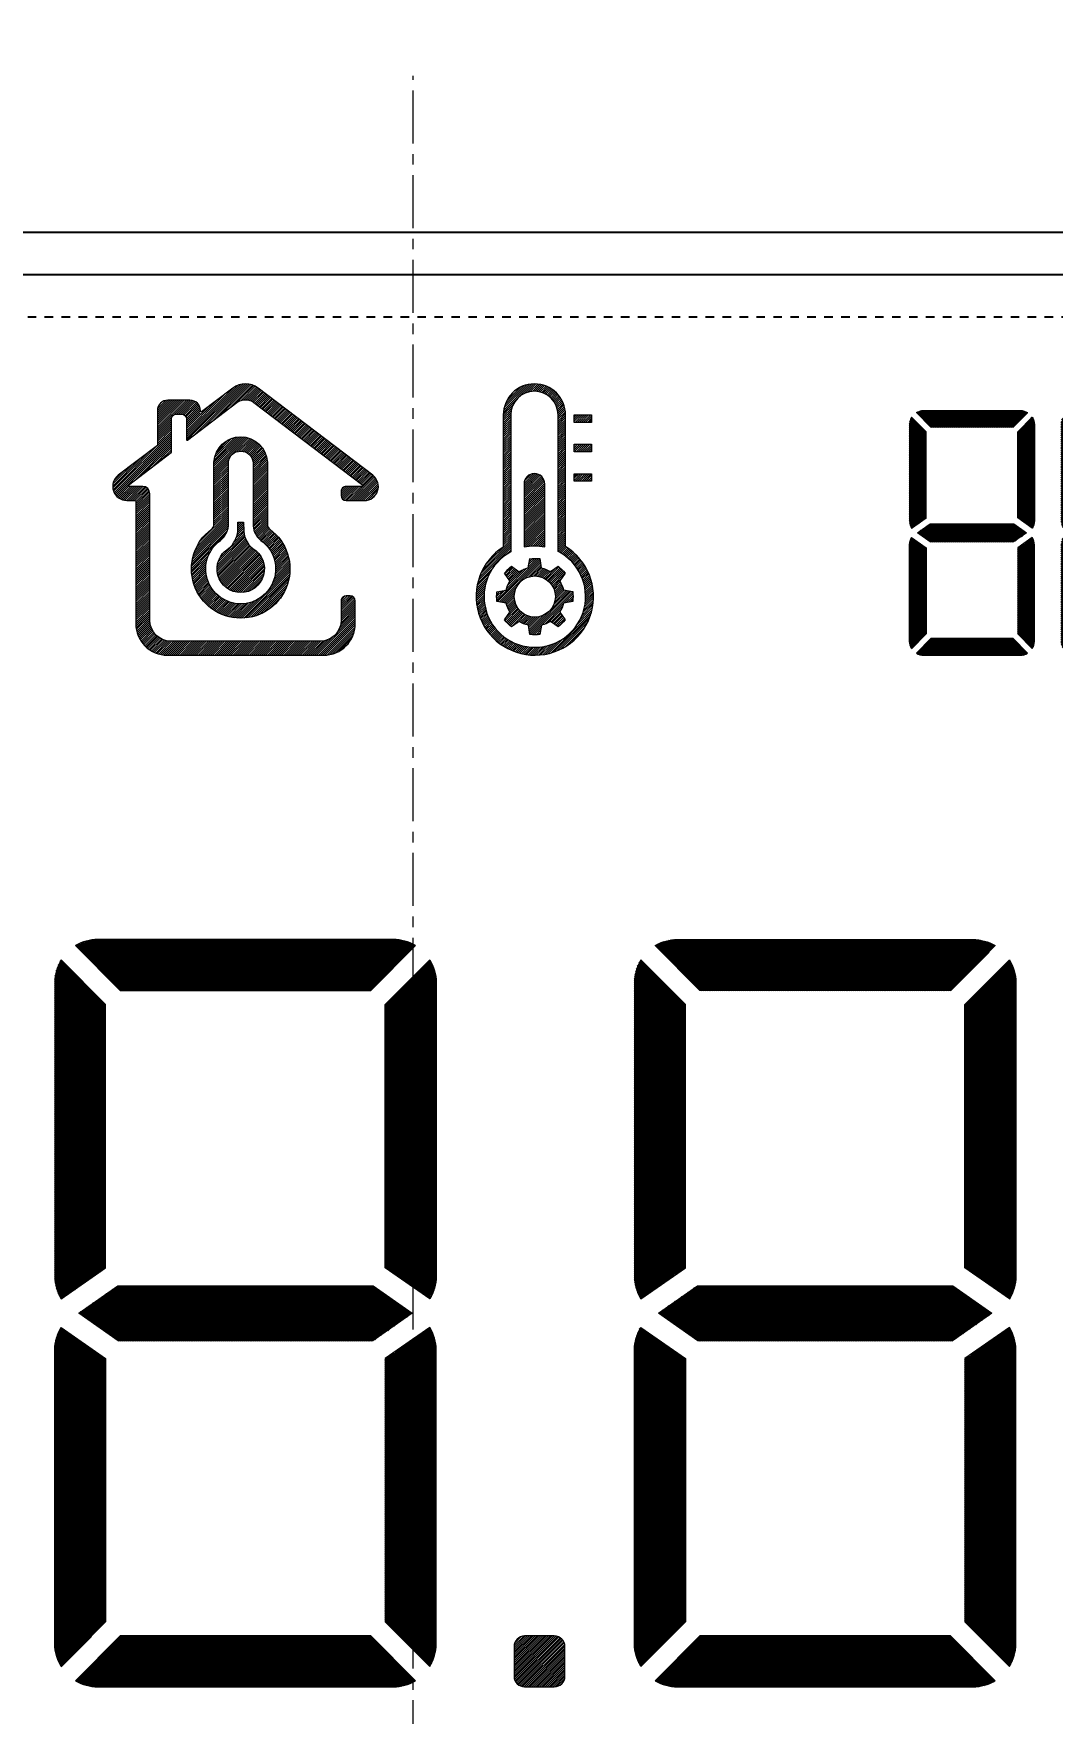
# Model space of a CAD drawing. Header units: inches. Extents: x 780 to 990, y -100 to 199.
# Drawn here: x 854.31 to 878.35, y 122.92 to 162.57 of the extents above; entities that cross this region are included whole.
import ezdxf

# ---------------------------------------------------------------- set-up
doc = ezdxf.new("R2010")
doc.units = ezdxf.units.IN
doc.header["$MEASUREMENT"] = 0
doc.linetypes.add('CENTER', pattern=[2, 1.25, -0.25, 0.25, -0.25])
doc.linetypes.add('DOT', pattern=[0.2, 0.1, -0.1])
doc.layers.add('05___PRT_ALL_DTM_CSYS', color=7, linetype='Continuous')
doc.layers.add('DWG', color=7, linetype='Continuous')
doc.layers.add('center', color=1, linetype='CENTER', lineweight=9)
doc.styles.get("Standard").update_dxf_attribs({"font": 'arial.ttf'})
doc.dimstyles.get("Standard").update_dxf_attribs({"dimtxt": 3, "dimasz": 3, "dimexe": 0.18, "dimexo": 0.0625, "dimgap": 0.09, "dimtad": 1, "dimzin": 0, "dimdsep": 46, "dimtxsty": 'Standard', "dimcen": 0.09, "dimadec": 0, "dimazin": 0, "dimtfac": 1, "dimtofl": 0, "dimtmove": 0, "dimatfit": 3, "dimfxl": 1, "dimtolj": 1, "dimtzin": 0, "dimarcsym": 0})
pattern_1 = [(45, (-1187.182540078816, 468.4014870444492), (-0.02406263279241031, 0.02406263279241031), [])]

# ---------------------------------------------------------------- blocks, each defined once
blk = doc.blocks.new('*D11')
at = {"color": 0, "lineweight": -2, "transparency": 16777216}
for p, q in [((825.7697345442871, 157.9433970985929), (825.7697345442871, 180.5625500925671)), ((900.7697345442871, 157.9433970985929), (900.7697345442871, 180.5625500925671)), ((828.7697345442871, 180.382550092567), (897.7697345442871, 180.382550092567))]:
    blk.add_line(p, q, dxfattribs=at)
at = {"color": 0, "transparency": 16777216}
for points in [[(828.7697345442871, 180.882550092567), (828.7697345442871, 179.882550092567), (825.7697345442871, 180.382550092567)], [(897.7697345442871, 180.882550092567), (897.7697345442871, 179.882550092567), (900.7697345442871, 180.382550092567)]]:
    blk.add_solid(points, dxfattribs=at)
at = {"layer": 'Defpoints', "color": 0, "transparency": 16777216}
for p in [(900.7697345442871, 180.382550092567), (825.7697345442871, 157.8808970985929), (900.7697345442871, 157.8808970985929)]:
    blk.add_point(p, dxfattribs=at)
at = {"color": 0, "transparency": 16777216, "insert": (863.4815605234915, 182.0042690557321), "char_height": 3, "attachment_point": 5}
blk.add_mtext('\\A1;75.00', dxfattribs=at)
blk = doc.blocks.new('*D12')
at = {"color": 0, "lineweight": -2, "transparency": 16777216}
for p, q in [((828.7697345442871, 156.9433970985929), (828.7697345442871, 173.495294404007)), ((831.7697345442871, 173.3152944040069), (894.7697345442871, 173.3152944040069)), ((897.7697345442871, 156.9433970985929), (897.7697345442871, 173.495294404007))]:
    blk.add_line(p, q, dxfattribs=at)
at = {"color": 0, "transparency": 16777216}
for points in [[(831.7697345442871, 173.8152944040069), (831.7697345442871, 172.8152944040069), (828.7697345442871, 173.3152944040069)], [(894.7697345442871, 173.8152944040069), (894.7697345442871, 172.8152944040069), (897.7697345442871, 173.3152944040069)]]:
    blk.add_solid(points, dxfattribs=at)
at = {"layer": 'Defpoints', "color": 0, "transparency": 16777216}
for p in [(897.7697345442871, 173.3152944040069), (828.7697345442871, 156.8808970985929), (897.7697345442871, 156.8808970985929)]:
    blk.add_point(p, dxfattribs=at)
at = {"color": 0, "transparency": 16777216, "insert": (863.2936447560053, 174.937013367172), "char_height": 3, "attachment_point": 5}
blk.add_mtext('\\A1;69.00', dxfattribs=at)
blk = doc.blocks.new('*D13')
at = {"color": 0, "lineweight": -2, "transparency": 16777216}
for p, q in [((829.7697345442871, 155.9433970985929), (829.7697345442871, 164.1279406220248)), ((832.7697345442871, 163.9479406220248), (893.7697345442871, 163.9479406220248)), ((896.7697345442871, 155.9433970985929), (896.7697345442871, 164.1279406220248))]:
    blk.add_line(p, q, dxfattribs=at)
at = {"color": 0, "transparency": 16777216}
for points in [[(832.7697345442871, 164.4479406220248), (832.7697345442871, 163.4479406220248), (829.7697345442871, 163.9479406220248)], [(893.7697345442871, 164.4479406220248), (893.7697345442871, 163.4479406220248), (896.7697345442871, 163.9479406220248)]]:
    blk.add_solid(points, dxfattribs=at)
at = {"layer": 'Defpoints', "color": 0, "transparency": 16777216}
for p in [(896.7697345442871, 163.9479406220248), (829.7697345442871, 155.8808970985929), (896.7697345442871, 155.8808970985929)]:
    blk.add_point(p, dxfattribs=at)
at = {"color": 0, "transparency": 16777216, "insert": (863.2697345442871, 165.5696595851899), "char_height": 3, "attachment_point": 5}
blk.add_mtext('\\A1;67.00', dxfattribs=at)

msp = doc.modelspace()

# ---------------------------------------------------------------- hatches: boundary and pattern name
at = {"layer": '05___PRT_ALL_DTM_CSYS', "lineweight": 0}
h = msp.add_hatch(dxfattribs=at)
h.set_pattern_fill('ANSI31', color=256, scale=0.0107180162650174)
h.set_pattern_definition(pattern_1)
h.paths.add_polyline_path([(859.1091092195807, 153.8599717524988, -0.3371315774570146), (859.510508979653, 153.8599717524988), (862.0755170406724, 151.9087048112559, -0.7183028061182846), (862.0654761611918, 151.8789390037182), (861.6842697236193, 151.8790743675534, 0.5508761415331345), (861.5794024314441, 151.7133297620315, 0.5506447384417883), (861.6841873269154, 151.5475851565096), (862.1145504793044, 151.5474323374561, 0.7183028061186767), (862.3153680689197, 152.1427484882129), (859.6108589196706, 154.2001374591931, 0.3371315774565802), (859.008759279563, 154.2001374591935), (858.2421783860013, 153.6169798550821, 0.4750268927866603), (857.9993105096478, 153.9162610096076), (857.4810719104412, 153.9173697342715, 0.414840318911067), (857.2319231036768, 153.668753388686), (857.2319231036768, 152.8484529390956), (856.3068674263236, 152.1447395319277, 0.7180336870525494), (856.5074495967788, 151.5494233811713), (856.7199216813538, 151.5493479337666), (856.7199216813538, 150.5640588470661), (856.7199216813538, 148.641640846611, 0.4142135623731532), (857.4657724250123, 147.8957901029519), (861.1538457742213, 147.8957901029526, 0.4142135623730371), (861.8996965178817, 148.6416408466119), (861.8996965178817, 149.1799645736147, 0.5507604245852479), (861.7339519081784, 149.2847906689256, 0.5507604245847509), (861.5682072984769, 149.179964573614), (861.5682072984769, 148.7245131514626, -0.4142135623730949), (861.0709734693705, 148.2272793223561), (857.5486447298631, 148.2272793223561, -0.4142135623730951), (857.0514109007568, 148.7245131514626), (857.0514109007568, 150.5640588470661), (857.0514109007568, 151.5492302241794), (857.0514109007568, 151.7150336991252, 0.4141095617946233), (856.8857251458435, 151.8807782983777), (856.5567016660648, 151.8808951323966, -0.7180336870534401), (856.5466725575429, 151.9106609399349), (857.5568728561125, 152.679146028379, 0.234266301819745), (857.5634123230816, 152.6923373759917), (857.5634123230816, 153.4694338871257, -0.4148403189119261), (857.6796817662366, 153.585454848399), (857.8001333021607, 153.5851971532198, -0.41358708347956), (857.9159063125867, 153.4691761919458), (857.9159063125867, 152.9857057578159, 0.6203958554578783), (857.94251576756, 152.9725144102034)])
h.paths.add_polyline_path([(858.5667645799354, 152.3874803484785), (858.5667645799354, 150.9988562308777, -0.2613282623381706), (858.5017099114361, 150.8643345727308, 3.009111369197572), (859.8928805043711, 150.8643345727299, -0.229107805575673), (859.8278258358719, 150.9803035164742), (859.8278258358719, 152.4540853405697, 1)], flags=17)
h.paths.add_polyline_path([(859.4894305910625, 152.4540853405702), (859.4894305910625, 150.9488077096185, 0.2024992560190615), (859.6734633078581, 150.6060994569253, -3.143835447009505), (858.7211271079491, 150.6060994569262, 0.2515128309025654), (858.9051598247429, 151.041869652142), (858.9051598247447, 152.3847535904895, -1)], flags=16)
h.paths.add_polyline_path([(859.127697201237, 151.0406304198319), (859.1972952079036, 151.0406304198316), (859.2668932145721, 151.0406304198319), (859.2683963579898, 150.82182704948, 0.2044718623806624), (859.4841118573136, 150.413594490183, -3.624788795374759), (858.9104785584937, 150.4135944901832, 0.2443188958574423), (859.1268065078498, 150.9109776453527)], flags=0)
h.paths.add_polyline_path([(858.8434373451787, 150.3665760251968, 2.805169579902116), (859.5511530706267, 150.366576025198, -0.2410392491607272), (859.2683963579898, 150.82182704948), (859.2668932145721, 151.0406304198319), (859.127697201237, 151.0406304198314), (859.1268065078498, 150.9109776453527, -0.2815660684343358)], flags=0)
h = msp.add_hatch(dxfattribs=at)
h.set_pattern_fill('ANSI31', color=256, scale=0.01073627818515558)
h.set_pattern_definition([(45, (-1172.628613672177, 468.9369886245527), (-0.02410363197243616, 0.02410363197243616), [])])
h.paths.add_polyline_path([(866.8629307895749, 153.5677828407718, 1), (865.3945913194434, 153.5677828493054), (865.3945912831946, 150.4492456854944, 3.486321556819813), (866.8629307895749, 150.4615352187635)])
h.paths.add_polyline_path([(866.6875697055634, 150.345610621602, -4.039611089484796), (865.5699524034476, 150.3352415624), (865.569952403453, 153.5677828407727, -1), (866.6875697055634, 153.5677828407725)], flags=16)
h.paths.add_polyline_path([(866.3729461527705, 151.940049347928), (866.3729461527705, 150.4556619206715, 0.1032393114943396), (865.8834996627297, 150.4513341802918), (865.8834996627261, 151.9400493479278, -1)], flags=0)
h.paths.add_polyline_path([(866.2533327103042, 150.1752853342621), (866.2909580096798, 149.9575870080742, -0.0849711235483219), (866.5073534417293, 149.8683810516519), (866.6874632902359, 149.9963211425123, -0.06473238158825657), (866.8521463508655, 149.8321935279903), (866.724815492496, 149.651652460957, -0.08497112354839309), (866.8147520332072, 149.4355596468291), (867.0325762342795, 149.3986700574247, -0.06473238158830326), (867.0329689939877, 149.1661657992982), (866.8152706677988, 149.1285404999226, -0.08497112354800178), (866.7260647113776, 148.9121450678747), (866.8540048022364, 148.7320352193684, -0.06473238158805197), (866.6898771877163, 148.5673521587381), (866.5093361206814, 148.6946830171055, -0.08497112354813129), (866.2932433065539, 148.6047464763954), (866.2563537171513, 148.3869222753252, -0.06473238158829542), (866.0238494590244, 148.3865295156155), (865.9862241596488, 148.6042278418034, -0.08497112354813309), (865.7698287275994, 148.6934337982248), (865.5897188790927, 148.5654937073658, -0.06473238158826827), (865.4250358184613, 148.7296213218879), (865.5523666768308, 148.9101623889204, -0.0849711235484085), (865.4624301361196, 149.1262552030485), (865.2446059350491, 149.1631447924531, -0.06473238158834363), (865.244213175341, 149.3956490505805), (865.461911501528, 149.4332743499556, -0.08497112354843284), (865.551117457951, 149.6496697820044), (865.4231773670904, 149.8297796305104, -0.06473238158830405), (865.5873049816123, 149.9944626911402), (865.7678460486454, 149.8671318327723, -0.08497112354834821), (865.9839388627729, 149.9570683734833), (866.0208284521773, 150.1748925745529, -0.06473238158841034)], flags=0)
h.paths.add_polyline_path([(866.6241262117705, 149.280907424939, -1), (865.6530559575563, 149.280907424939, -1)], flags=0)
h.paths.add_polyline_path([(867.0701196453278, 153.5677828407718), (867.0701196453278, 153.3924011187269), (867.4783202266221, 153.3924011187269), (867.4783202266221, 153.5677828407718)], flags=17)
h.paths.add_polyline_path([(867.0701196453278, 152.6987795085736), (867.4783202266221, 152.6987795085736), (867.4783202266221, 152.8741612306188), (867.0701196453278, 152.8741612306188)], flags=17)
h.paths.add_polyline_path([(867.4783202266221, 152.0051578984206), (867.4783202266221, 152.1805396204664), (867.0701196453278, 152.1805396204664), (867.0701196453278, 152.0051578984206)], flags=17)
h.paths.add_polyline_path([(866.3729461527705, 151.940049347928, 1), (865.8834996627261, 151.9400493479278), (865.8834996627297, 150.4513341802918, -0.1032393114943396), (866.3729461527705, 150.4556619206715)], flags=0)
at = {"layer": '05___PRT_ALL_DTM_CSYS'}
h = msp.add_hatch(dxfattribs=at)
h.set_pattern_fill('ANSI31', color=256, scale=0.01)
h.set_pattern_definition([(45, (-3145.481038566015, 1451.04514330539), (-0.02245064030267288, 0.02245064030267288), [])])
edge = h.paths.add_edge_path()
edge.add_arc((878.8916428087773, 150.499837703265), 0.3314778627163832, 148.325322075333, 180.0000000001474, ccw=False)
edge.add_line((878.6095408077385, 150.6738952640918), (878.9531196632074, 150.4322885204227))
edge.add_line((878.9531196632074, 150.4322885204227), (878.9531116924622, 148.3988889771102))
edge.add_line((878.9531116924622, 148.3988889771102), (878.6095408077385, 148.053210404841))
edge.add_arc((878.891642808778, 148.2272679656679), 0.3314778627170584, 179.9999999998428, 211.6746779246302, ccw=False)
edge.add_line((878.5601649460609, 148.2272679656688), (878.5601649460609, 150.4998377032642))
edge = h.paths.add_edge_path()
edge.add_line((879.9643992027254, 147.8957901029519), (881.1756499683074, 147.8957901029519))
edge.add_arc((881.1756499683077, 148.2272679656693), 0.331477862717378, 269.9999999999607, 300.9930320974681)
edge.add_line((881.3463391332366, 147.9431152207458), (881.0028586952153, 148.2887184876136))
edge.add_line((881.0028586952153, 148.2887184876136), (879.9643992027254, 148.2887184876136))
edge.add_line((879.9643992027254, 148.2887184876136), (879.0644340818694, 148.2887184876136))
edge.add_line((879.0644340818694, 148.2887184876136), (878.7209536438481, 147.9431152207458))
edge.add_arc((878.8916428087775, 148.227267965671), 0.3314778627190447, 239.0069679026112, 270.000000000118)
edge.add_line((878.8916428087782, 147.8957901029519), (879.9643992027254, 147.8957901029519))
edge = h.paths.add_edge_path()
edge.add_arc((878.8916428087773, 151.0679584846524), 0.3314778627163832, 179.9999999998526, 211.674677924667)
edge.add_line((878.6095408077385, 150.8939009238257), (878.9531196632074, 151.1355076674948))
edge.add_line((878.9531196632074, 151.1355076674948), (878.9531116924622, 153.1689072108073))
edge.add_line((878.9531116924622, 153.1689072108073), (878.6095408077385, 153.514585783076))
edge.add_arc((878.8916428087772, 153.3405282222494), 0.3314778627162617, 148.325322075331, 180.0000000001179)
edge.add_line((878.5601649460609, 153.3405282222487), (878.5601649460609, 151.0679584846533))
edge = h.paths.add_edge_path()
edge.add_line((879.9643992027263, 153.6720060849655), (881.1756499683074, 153.6720060849655))
edge.add_arc((881.1756499683073, 153.340528222248), 0.3314778627174917, 59.00696790247122, 89.99999999998039, ccw=False)
edge.add_line((881.3463391332366, 153.6246809671714), (881.0028586952153, 153.2790777003036))
edge.add_line((881.0028586952153, 153.2790777003036), (879.9643992027263, 153.2790777003036))
edge.add_line((879.9643992027263, 153.2790777003036), (879.0644340818694, 153.2790777003036))
edge.add_line((879.0644340818694, 153.2790777003036), (878.7209536438481, 153.6246809671714))
edge.add_arc((878.8916428087779, 153.3405282222464), 0.3314778627191229, 89.99999999994111, 120.99303209744949, ccw=False)
edge.add_line((878.8916428087782, 153.6720060849655), (879.9643992027263, 153.6720060849655))
h.paths.add_polyline_path([(879.9643992027263, 150.9957275325642), (881.020097355397, 150.9957275325642), (881.3213311494769, 150.7838980939587), (881.0172265673614, 150.5700498997228), (879.9643992027254, 150.5700498997228), (879.0500662097234, 150.5700498997228), (878.7459616276087, 150.7838980939587), (879.0471954216878, 150.9957275325642)])
edge = h.paths.add_edge_path()
edge.add_arc((881.1756499683079, 150.4998377032634), 0.331477862716838, 1.326423054504575e-10, 31.67467792494659)
edge.add_line((881.4577519693462, 150.6738952640918), (881.1141731138782, 150.4322885204227))
edge.add_line((881.1141731138782, 150.4322885204227), (881.1141810846225, 148.3988889771102))
edge.add_line((881.1141810846225, 148.3988889771102), (881.4577519693462, 148.053210404841))
edge.add_arc((881.1756499683072, 148.2272679656695), 0.3314778627175071, 328.3253220750944, 359.9999999998821)
edge.add_line((881.5071278310247, 148.2272679656688), (881.5071278310247, 150.4998377032642))
edge = h.paths.add_edge_path()
edge.add_arc((881.1756499683079, 151.067958484654), 0.331477862716838, 328.3253220750534, 359.9999999998673, ccw=False)
edge.add_line((881.4577519693462, 150.8939009238257), (881.1141731138782, 151.1355076674948))
edge.add_line((881.1141731138782, 151.1355076674948), (881.1141810846225, 153.1689072108073))
edge.add_line((881.1141810846225, 153.1689072108073), (881.4577519693462, 153.514585783076))
edge.add_arc((881.175649968308, 153.3405282222478), 0.3314778627167104, 1.5717205315013416e-10, 31.67467792494432, ccw=False)
edge.add_line((881.5071278310247, 153.3405282222487), (881.5071278310247, 151.0679584846533))
edge = h.paths.add_edge_path()
edge.add_arc((875.3134823432292, 150.4998377032636), 0.331477862716838, 148.3253220750534, 179.9999999998674, ccw=False)
edge.add_line((875.0313803421909, 150.673895264092), (875.3749591976598, 150.4322885204229))
edge.add_line((875.3749591976598, 150.4322885204229), (875.3749512269146, 148.3988889771104))
edge.add_line((875.3749512269146, 148.3988889771104), (875.0313803421909, 148.0532104048412))
edge.add_arc((875.3134823432299, 148.2272679656697), 0.3314778627175071, 180.0000000001179, 211.6746779249056, ccw=False)
edge.add_line((874.9820044805124, 148.227267965669), (874.9820044805124, 150.4998377032644))
edge = h.paths.add_edge_path()
edge.add_line((876.3862387371778, 147.8957901029522), (877.5974895027598, 147.8957901029522))
edge.add_arc((877.5974895027596, 148.2272679656679), 0.3314778627157295, 270.0000000000393, 300.9930320975475)
edge.add_line((877.7681786676881, 147.9431152207461), (877.4246982296677, 148.2887184876138))
edge.add_line((877.4246982296677, 148.2887184876138), (876.3862387371778, 148.2887184876138))
edge.add_line((876.3862387371778, 148.2887184876138), (875.4862736163218, 148.2887184876138))
edge.add_line((875.4862736163218, 148.2887184876138), (875.1427931783005, 147.9431152207461))
edge.add_arc((875.3134823432295, 148.2272679656695), 0.3314778627173974, 239.0069679025319, 270.0000000000393)
edge.add_line((875.3134823432297, 147.8957901029522), (876.3862387371778, 147.8957901029522))
edge = h.paths.add_edge_path()
edge.add_arc((875.3134823432292, 151.0679584846543), 0.331477862716838, 180.0000000001326, 211.6746779249466)
edge.add_line((875.0313803421909, 150.8939009238259), (875.3749591976598, 151.135507667495))
edge.add_line((875.3749591976598, 151.135507667495), (875.3749512269146, 153.1689072108075))
edge.add_line((875.3749512269146, 153.1689072108075), (875.0313803421909, 153.5145857830763))
edge.add_arc((875.3134823432291, 153.340528222248), 0.3314778627167104, 148.3253220750556, 179.9999999998428)
edge.add_line((874.9820044805124, 153.3405282222489), (874.9820044805124, 151.0679584846535))
edge = h.paths.add_edge_path()
edge.add_line((876.3862387371778, 153.6720060849657), (877.5974895027598, 153.6720060849657))
edge.add_arc((877.5974895027592, 153.3405282222499), 0.3314778627158432, 59.00696790239181, 89.99999999990172, ccw=False)
edge.add_line((877.7681786676881, 153.6246809671716), (877.4246982296677, 153.2790777003038))
edge.add_line((877.4246982296677, 153.2790777003038), (876.3862387371778, 153.2790777003038))
edge.add_line((876.3862387371778, 153.2790777003038), (875.4862736163218, 153.2790777003038))
edge.add_line((875.4862736163218, 153.2790777003038), (875.1427931783005, 153.6246809671716))
edge.add_arc((875.3134823432298, 153.3405282222483), 0.3314778627174756, 90.00000000001972, 120.99303209752881, ccw=False)
edge.add_line((875.3134823432297, 153.6720060849657), (876.3862387371778, 153.6720060849657))
h.paths.add_polyline_path([(876.3862387371778, 150.9957275325644), (877.4419368898493, 150.9957275325644), (877.7431706839293, 150.783898093959), (877.4390661018138, 150.5700498997231), (876.3862387371778, 150.5700498997231), (875.4719057441748, 150.5700498997231), (875.1678011620611, 150.783898093959), (875.4690349561392, 150.9957275325644)])
edge = h.paths.add_edge_path()
edge.add_arc((877.5974895027598, 150.499837703262), 0.3314778627172927, 4.077522723101064e-10, 31.674677925222)
edge.add_line((877.8795915037977, 150.673895264092), (877.5360126483297, 150.4322885204229))
edge.add_line((877.5360126483297, 150.4322885204229), (877.5360206190749, 148.3988889771104))
edge.add_line((877.5360206190749, 148.3988889771104), (877.8795915037977, 148.0532104048412))
edge.add_arc((877.5974895027587, 148.2272679656697), 0.3314778627175071, 328.3253220750944, 359.9999999998821)
edge.add_line((877.9289673654762, 148.227267965669), (877.9289673654771, 150.4998377032644))
edge = h.paths.add_edge_path()
edge.add_arc((877.5974895027598, 151.0679584846559), 0.3314778627172927, 328.325322074778, 359.9999999995922, ccw=False)
edge.add_line((877.8795915037977, 150.8939009238259), (877.5360126483297, 151.135507667495))
edge.add_line((877.5360126483297, 151.135507667495), (877.5360206190749, 153.1689072108075))
edge.add_line((877.5360206190749, 153.1689072108075), (877.8795915037977, 153.5145857830763))
edge.add_arc((877.5974895027595, 153.340528222248), 0.3314778627167104, 1.5717205315013416e-10, 31.67467792494432, ccw=False)
edge.add_line((877.9289673654762, 153.3405282222489), (877.9289673654771, 151.0679584846535))
at = {"layer": '05___PRT_ALL_DTM_CSYS', "lineweight": 0}
h = msp.add_hatch(dxfattribs=at)
h.set_pattern_fill('ANSI31', color=256, scale=0.01073627818515558)
h.set_pattern_definition([(45, (-162.0523009464555, 312.3744621592924), (-0.02410363197243616, 0.02410363197243616), [])])
h.paths.add_polyline_path([(866.3729461527705, 151.940049347928, 1), (865.8834996627261, 151.9400493479275), (865.8834996627297, 150.4513341802918, -0.1032393114943396), (866.3729461527705, 150.4556619206715)])
h.paths.add_polyline_path([(866.2909580096798, 149.9575870080742), (866.2533327103042, 150.1752853342621, 0.06473238158841037), (866.0208284521773, 150.1748925745529), (865.9839388627729, 149.9570683734833, 0.08497112354834832), (865.7678460486454, 149.8671318327723), (865.5873049816123, 149.9944626911402, 0.06473238158830402), (865.4231773670904, 149.8297796305104), (865.551117457951, 149.6496697820044, 0.0849711235484329), (865.461911501528, 149.4332743499556), (865.244213175341, 149.3956490505805, 0.06473238158834363), (865.2446059350491, 149.1631447924531), (865.4624301361196, 149.1262552030485, 0.08497112354840851), (865.5523666768308, 148.9101623889204), (865.4250358184613, 148.7296213218879, 0.06473238158826833), (865.5897188790927, 148.5654937073658), (865.7698287275994, 148.6934337982248, 0.08497112354813309), (865.9862241596488, 148.6042278418034), (866.0238494590244, 148.3865295156155, 0.06473238158829543), (866.2563537171513, 148.3869222753252), (866.2932433065539, 148.6047464763954, 0.0849711235481313), (866.5093361206814, 148.6946830171055), (866.6898771877163, 148.5673521587381, 0.06473238158805203), (866.8540048022364, 148.7320352193684), (866.7260647113776, 148.9121450678747, 0.08497112354800182), (866.8152706677988, 149.1285404999226), (867.0329689939877, 149.1661657992982, 0.06473238158830324), (867.0325762342795, 149.3986700574247), (866.8147520332072, 149.4355596468291, 0.08497112354839308), (866.724815492496, 149.651652460957), (866.8521463508655, 149.8321935279903, 0.06473238158825653), (866.6874632902359, 149.9963211425123), (866.5073534417293, 149.8683810516519, 0.08497112354832188)])
h.paths.add_polyline_path([(866.6241262117705, 149.280907424939, -1), (865.6530559575563, 149.280907424939, -1)], flags=16)
h = msp.add_hatch(dxfattribs=at)
h.set_pattern_fill('ANSI31', color=256, scale=0.0107180162650174)
h.set_pattern_definition(pattern_1)
h.paths.add_polyline_path([(859.4841118573136, 150.413594490183, -3.624788795374632), (858.9104785584937, 150.4135944901832, 0.2443188958582176), (859.1268065078498, 150.9109776453545), (859.127697201237, 151.0406304198319), (859.1972952079036, 151.0406304198316), (859.2915499589076, 151.0406304198321, 0.3047107223174814)])
at = {"layer": '05___PRT_ALL_DTM_CSYS'}
h = msp.add_hatch(dxfattribs=at)
h.set_pattern_fill('ANSI31', color=256, scale=0.01)
h.set_pattern_definition([(45, (-2882.125237205386, 1533.259618653592), (-0.02245064030267288, 0.02245064030267288), [])])
h.paths.add_polyline_path([(848.2430069211619, 139.9854560050163), (851.4144535247456, 139.9854560050163), (852.4634399093252, 141.0409254911372, 0.1360630608844713), (851.9421566274091, 141.1854560050161), (848.2430069211619, 141.1854560050161), (844.9668178674078, 141.1854560050161, 0.1360630608844713), (844.4455345854899, 141.0409254911372), (845.4945209700713, 139.9854560050163)])
h.paths.add_polyline_path([(845.1545433240067, 139.6489962516451), (844.1052807159544, 140.7046957198316, 0.1390935998262372), (843.9544872474075, 140.1731253850162), (843.9544872474075, 133.2327164159333, 0.1390935998265141), (844.1052807159544, 132.7011460811173), (845.154567666596, 133.4390110552973)])
h.paths.add_polyline_path([(852.9544872474075, 140.1731253850162, 0.1390935998262373), (852.8036937788606, 140.7046957198316), (851.7544311708084, 139.6489962516451), (851.7544068282191, 133.4390110552973), (852.8036937788606, 132.7011460811173, 0.1390935998265141), (852.9544872474085, 133.2327164159333)])
h.paths.add_polyline_path([(848.2430069211619, 133.0121236924481), (845.4418742460734, 133.0121236924481), (844.5219087587088, 132.3651983588525), (845.4506416087193, 131.7121077624484), (848.2430069211609, 131.7121077624484), (851.4583328860958, 131.7121077624484), (852.3870657361081, 132.3651983588525), (851.4671002487416, 133.0121236924481)])
h.paths.add_polyline_path([(843.9544872474075, 124.5572713326888, 0.1390935998262376), (844.1052807159544, 124.0257009978735), (845.1545433240067, 125.08140046606), (845.154567666596, 131.2913856624078), (844.1052807159544, 132.0292506365877, 0.1390935998265142), (843.9544872474075, 131.4976803017717)])
h.paths.add_polyline_path([(848.2430069211609, 124.7449407126888), (845.4945209700713, 124.7449407126888), (844.4455345854899, 123.6894712265678, 0.1360630608844713), (844.9668178674078, 123.544940712689), (848.2430069211609, 123.544940712689), (851.9421566274091, 123.544940712689, 0.1360630608844713), (852.4634399093252, 123.6894712265678), (851.4144535247456, 124.7449407126888)])
h.paths.add_polyline_path([(852.9544872474085, 131.4976803017717, 0.1390935998265142), (852.8036937788606, 132.0292506365877), (851.7544068282191, 131.2913856624078), (851.7544311708084, 125.08140046606), (852.8036937788606, 124.0257009978735, 0.1390935998262376), (852.9544872474075, 124.5572713326888)])
h.paths.add_polyline_path([(859.0983287733702, 139.9854560050154), (862.2697753769539, 139.9854560050154), (863.3187617615336, 141.0409254911363, 0.1360630608844712), (862.7974784796174, 141.1854560050152), (859.0983287733702, 141.1854560050152), (855.8221397196162, 141.1854560050152, 0.1360630608844712), (855.3008564376983, 141.0409254911363), (856.3498428222797, 139.9854560050154)])
h.paths.add_polyline_path([(856.009865176215, 139.6489962516442), (854.9606025681628, 140.7046957198307, 0.1390935998262372), (854.8098090996159, 140.1731253850153), (854.8098090996159, 133.2327164159324, 0.1390935998265141), (854.9606025681628, 132.7011460811164), (856.0098895188044, 133.4390110552964)])
h.paths.add_polyline_path([(859.0983287733702, 133.0121236924472), (856.2971960982818, 133.0121236924472), (855.3772306109172, 132.3651983588516), (856.3059634609276, 131.7121077624475), (859.0983287733693, 131.7121077624475), (862.3136547383042, 131.7121077624475), (863.2423875883164, 132.3651983588516), (862.32242210095, 133.0121236924472)])
h.paths.add_polyline_path([(862.6097286804275, 133.4390110552964), (863.659015631069, 132.7011460811164, 0.1390935998265141), (863.8098090996168, 133.2327164159324), (863.8098090996159, 140.1731253850153, 0.1390935998262372), (863.659015631069, 140.7046957198307), (862.6097530230168, 139.6489962516442)])
h.paths.add_polyline_path([(862.6097530230168, 125.0814004660591), (863.659015631069, 124.0257009978725, 0.1390935998262376), (863.8098090996159, 124.5572713326879), (863.8098090996168, 131.4976803017708, 0.1390935998265141), (863.659015631069, 132.0292506365868), (862.6097286804275, 131.2913856624069)])
h.paths.add_polyline_path([(859.0983287733693, 124.7449407126879), (856.3498428222797, 124.7449407126879), (855.3008564376983, 123.6894712265669, 0.1360630608844712), (855.8221397196162, 123.5449407126881), (859.0983287733693, 123.5449407126881), (862.7974784796174, 123.5449407126881, 0.1360630608844712), (863.3187617615336, 123.6894712265669), (862.2697753769539, 124.7449407126879)])
h.paths.add_polyline_path([(856.0098895188044, 131.2913856624069), (854.9606025681628, 132.0292506365868, 0.1390935998265141), (854.8098090996159, 131.4976803017708), (854.8098090996159, 124.5572713326879, 0.1390935998262376), (854.9606025681628, 124.0257009978725), (856.009865176215, 125.0814004660591)])
h.paths.add_polyline_path([(872.7790779116681, 139.9854560050156), (875.9505245152509, 139.9854560050156), (876.9995108998314, 141.0409254911365, 0.1360630608844717), (876.4782276179144, 141.1854560050154), (872.7790779116681, 141.1854560050154), (869.5028888579131, 141.1854560050154, 0.1360630608844717), (868.9816055759961, 141.0409254911365), (870.0305919605767, 139.9854560050156)])
h.paths.add_polyline_path([(869.6906143145129, 139.6489962516444), (868.6413517064607, 140.7046957198309, 0.1390935998262372), (868.4905582379138, 140.1731253850156), (868.4905582379129, 133.2327164159327, 0.1390935998265139), (868.6413517064607, 132.7011460811166), (869.6906386571022, 133.4390110552966)])
h.paths.add_polyline_path([(876.2904778187253, 133.4390110552966), (877.3397647693669, 132.7011460811166, 0.1390935998265141), (877.4905582379147, 133.2327164159327), (877.4905582379138, 140.1731253850156, 0.1390935998262372), (877.3397647693669, 140.7046957198309), (876.2905021613146, 139.6489962516444)])
h.paths.add_polyline_path([(875.9944038766021, 131.7121077624477), (876.9231367266134, 132.3651983588518), (876.0031712392479, 133.0121236924475), (872.7790779116681, 133.0121236924475), (869.9779452365797, 133.0121236924475), (869.0579797492142, 132.3651983588518), (869.9867125992255, 131.7121077624477), (872.7790779116672, 131.7121077624477)])
h.paths.add_polyline_path([(869.6906386571022, 131.2913856624071), (868.6413517064607, 132.0292506365871, 0.1390935998265141), (868.4905582379129, 131.497680301771), (868.4905582379138, 124.5572713326881, 0.1390935998262376), (868.6413517064607, 124.0257009978728), (869.6906143145129, 125.0814004660593)])
h.paths.add_polyline_path([(870.0305919605767, 124.7449407126881), (868.9816055759961, 123.6894712265672, 0.1360630608844716), (869.5028888579131, 123.5449407126883), (872.7790779116672, 123.5449407126883), (876.4782276179144, 123.5449407126883, 0.1360630608844717), (876.9995108998314, 123.6894712265672), (875.9505245152509, 124.7449407126881), (872.7790779116672, 124.7449407126881)])
h.paths.add_polyline_path([(876.2905021613146, 125.0814004660593), (877.3397647693669, 124.0257009978728, 0.1390935998262376), (877.4905582379138, 124.5572713326881), (877.4905582379147, 131.497680301771, 0.1390935998265137), (877.3397647693669, 132.0292506365871), (876.2904778187253, 131.2913856624071)])
at = {"layer": '05___PRT_ALL_DTM_CSYS', "lineweight": 0}
h = msp.add_hatch(dxfattribs=at)
h.set_pattern_fill('ANSI31', color=256, scale=0.01)
h.set_pattern_definition([(45, (-1178.424160761249, 449.4353942525016), (-0.02245064030267288, 0.02245064030267288), [])])
edge = h.paths.add_edge_path()
edge.add_line((866.8485634358226, 123.7950828619412), (866.8485634358226, 124.4950828619411))
edge.add_arc((866.5985634358226, 124.4950828619411), 0.25, 0, 90)
edge.add_line((866.5985634358226, 124.7450828619411), (865.8985634358219, 124.7450828619411))
edge.add_arc((865.8985634358219, 124.4950828619411), 0.2499999999999716, 90, 180.0000000000065)
edge.add_line((865.6485634358219, 124.4950828619411), (865.6485634358219, 123.7950828619412))
edge.add_arc((865.8985634358219, 123.7950828619413), 0.25, 180.0000000000065, 270)
edge.add_line((865.8985634358219, 123.5450828619412), (866.5985634358226, 123.5450828619412))
edge.add_arc((866.5985634358226, 123.7950828619412), 0.25, 270, 360)

# ---------------------------------------------------------------- linework, layer by layer
at = {"color": 130, "linetype": 'Continuous'}
for p, q in [((825.7697345442871, 157.8808970985929), (900.7697345442871, 157.8808970985929)), ((828.7697345442871, 156.8808970985929), (897.7697345442871, 156.8808970985929))]:
    msp.add_line(p, q, dxfattribs=at)
at = {"color": 10, "linetype": 'DOT', "ltscale": 2}
msp.add_lwpolyline([(896.7697345442871, 155.8808970985929), (896.7697345442871, 101.8808970985929), (829.7697345442871, 101.8808970985929), (829.7697345442871, 155.8808970985929)], close=True, dxfattribs=at)
at = {"lineweight": 0}
for points in [[(857.0514109007568, 150.5640588470661), (857.0514109007568, 151.5492302241794), (857.0514109007568, 151.7150336991249, 0.4141095617942846), (856.8857251458435, 151.8807782983777), (856.5567016660648, 151.8808951323966, -0.7180336870529785), (856.5466725575411, 151.9106609399342), (857.5568728561125, 152.6791460283787, 0.234266301819732), (857.5634123230816, 152.6923373759917), (857.5634123230816, 153.4694338871262, -0.4148403189113995), (857.6796817662384, 153.585454848399), (857.8001333021607, 153.5851971532198, -0.4135870834800861), (857.9159063125867, 153.4691761919465), (857.9159063125867, 152.9857057578163, 0.6203958554578386), (857.9425157675582, 152.9725144102031), (859.1091092195807, 153.8599717524988, -0.3371315774569152), (859.510508979653, 153.8599717524988), (862.0755170406724, 151.9087048112561, -0.7183028061187821), (862.0654761611918, 151.8789390037182), (861.6842697236193, 151.8790743675534, 0.4143175706005657), (861.5682072984769, 151.7630531480764), (861.5682072984769, 151.6636063759861, 0.4141095617943634), (861.6841873269154, 151.5475851565096), (862.1145504793062, 151.5474323374561, 0.7183028061187553), (862.3153680689197, 152.1427484882129), (859.6108589196706, 154.2001374591931, 0.3371315774569226), (859.008759279563, 154.2001374591931), (858.2740049869612, 153.6411911607889, -0.6203958554578466), (858.2473955319915, 153.6543825084009), (858.2473955319915, 153.6676446640216, 0.4135870834801317), (857.9993105096496, 153.9162610096076), (857.4810719104412, 153.9173697342715, 0.4148403189113804), (857.2319231036768, 153.6687533886857), (857.2319231036768, 152.8484529390956), (856.3068674263236, 152.1447395319279, 0.7180336870531232), (856.5074495967806, 151.5494233811713), (856.7033531058628, 151.5493538171557, -0.4141095617943669), (856.7199216813538, 151.5327793572306), (856.7199216813538, 150.5640588470661), (856.7199216813538, 148.6416408466114, 0.4142135623730981), (857.4657724250123, 147.8957901029519), (861.1538457742213, 147.8957901029526, 0.4142135623730511), (861.8996965178817, 148.6416408466114), (861.8996965178817, 149.179964573614, 0.4142135623731356), (861.7836752910903, 149.2959858004061), (861.6842285252683, 149.2959858004061, 0.4142135623730465), (861.5682072984769, 149.179964573614), (861.5682072984769, 148.7245131514624, -0.4142135623730497), (861.0709734693705, 148.2272793223561), (857.5486447298631, 148.2272793223561, -0.4142135623731041), (857.0514109007568, 148.7245131514624), (857.0514109007568, 150.5640588470661)], [(859.8278258358719, 150.9803035164742, 0.2140151533113568), (859.8858218828977, 150.8695670589482, -3.047559646225185), (858.5087685329077, 150.8695670589487, 0.2140151533113562), (858.5667645799354, 150.9803035164742), (858.5667645799354, 152.4540853405761, -0.9485772070946821), (859.8278258358719, 152.4540853405697)], [(859.4894305910625, 150.9488077096185, 0.2024992560190511), (859.6734633078581, 150.6060994569253, -3.143835447009607), (858.7211271079491, 150.6060994569262, 0.2024992560190511), (858.9051598247429, 150.9488077096185), (858.9051598247447, 152.4540853405727, -0.888352196335438), (859.4894305910625, 152.4540853405702)], [(858.9104785584937, 150.4135944901832, 0.2044718623805142), (859.1261940578156, 150.82182704948), (859.127697201237, 151.0406304198319), (859.1972952079036, 151.0406304198316), (859.2668932145721, 151.0406304198319), (859.2683963579898, 150.82182704948, 0.2044718623806661), (859.4841118573136, 150.413594490183, -3.624788795374627)], [(865.551117457951, 149.6496697820044), (865.4231773670904, 149.8297796305104, -0.06473238158830405), (865.5873049816123, 149.9944626911402), (865.7678460486454, 149.8671318327723, -0.08497112354834829), (865.9839388627729, 149.9570683734833), (866.0208284521773, 150.1748925745529, -0.06473238158841035), (866.2533327103042, 150.1752853342621), (866.2909580096798, 149.9575870080742, -0.0849711235483219), (866.5073534417293, 149.8683810516519), (866.6874632902359, 149.9963211425123, -0.06473238158825653), (866.8521463508655, 149.8321935279903), (866.724815492496, 149.651652460957, -0.08497112354839308), (866.8147520332072, 149.4355596468291), (867.0325762342795, 149.3986700574247, -0.06473238158830327), (867.0329689939877, 149.1661657992982), (866.8152706677988, 149.1285404999226, -0.0849711235480018), (866.7260647113776, 148.9121450678747), (866.8540048022364, 148.7320352193684, -0.06473238158805199), (866.6898771877163, 148.5673521587381), (866.5093361206814, 148.6946830171055, -0.0849711235481313), (866.2932433065539, 148.6047464763954), (866.2563537171513, 148.3869222753252, -0.06473238158829547), (866.0238494590244, 148.3865295156155), (865.9862241596488, 148.6042278418034, -0.08497112354813309), (865.7698287275994, 148.6934337982248), (865.5897188790927, 148.5654937073658, -0.06473238158826827), (865.4250358184613, 148.7296213218879), (865.5523666768308, 148.9101623889204, -0.08497112354840851), (865.4624301361196, 149.1262552030485), (865.2446059350491, 149.1631447924531, -0.06473238158834363), (865.244213175341, 149.3956490505805), (865.461911501528, 149.4332743499556, -0.08497112354843289)]]:
    msp.add_lwpolyline(points, format="xyb", close=True, dxfattribs=at)
for points in [[(867.0701196453278, 153.5677828407718), (867.4783202266221, 153.5677828407718), (867.4783202266221, 153.3924011187269), (867.0701196453278, 153.3924011187269)], [(867.0701196453278, 152.8741612306188), (867.4783202266221, 152.8741612306188), (867.4783202266221, 152.6987795085736), (867.0701196453278, 152.6987795085736)], [(867.0701196453278, 152.1805396204664), (867.4783202266221, 152.1805396204664), (867.4783202266221, 152.0051578984206), (867.0701196453278, 152.0051578984206)]]:
    msp.add_lwpolyline(points, close=True, dxfattribs=at)
msp.add_circle((866.1385910846634, 149.280907424939), 0.4855351271071317, dxfattribs=at)
at = {"layer": '05___PRT_ALL_DTM_CSYS', "lineweight": 0}
for points in [[(874.9820044805124, 151.0679584846535, 0.1390935998263429), (875.0313803421909, 150.8939009238259), (875.3749591976598, 151.135507667495), (875.3749512269146, 153.1689072108075), (875.0313803421909, 153.5145857830763, 0.1390935998262595), (874.9820044805124, 153.3405282222489)], [(876.3862387371778, 153.6720060849657), (877.5974895027598, 153.6720060849657, -0.136063060884519), (877.7681786676881, 153.6246809671716), (877.4246982296677, 153.2790777003038), (876.3862387371778, 153.2790777003038), (875.4862736163218, 153.2790777003038), (875.1427931783005, 153.6246809671716, -0.136063060884519), (875.3134823432297, 153.6720060849657)], [(877.9289673654771, 151.0679584846535, -0.1390935998263429), (877.8795915037977, 150.8939009238259), (877.5360126483297, 151.135507667495), (877.5360206190749, 153.1689072108075), (877.8795915037977, 153.5145857830763, -0.1390935998262595), (877.9289673654762, 153.3405282222489)], [(874.9820044805124, 150.4998377032644, -0.1390935998263429), (875.0313803421909, 150.673895264092), (875.3749591976598, 150.4322885204229), (875.3749512269146, 148.3988889771104), (875.0313803421909, 148.0532104048412, -0.1390935998262595), (874.9820044805124, 148.227267965669)], [(877.9289673654771, 150.4998377032644, 0.1390935998263429), (877.8795915037977, 150.673895264092), (877.5360126483297, 150.4322885204229), (877.5360206190749, 148.3988889771104), (877.8795915037977, 148.0532104048412, 0.1390935998262595), (877.9289673654762, 148.227267965669)], [(876.3862387371778, 147.8957901029522), (877.5974895027598, 147.8957901029522, 0.136063060884519), (877.7681786676881, 147.9431152207461), (877.4246982296677, 148.2887184876138), (876.3862387371778, 148.2887184876138), (875.4862736163218, 148.2887184876138), (875.1427931783005, 147.9431152207461, 0.136063060884519), (875.3134823432297, 147.8957901029522)], [(855.8221397196162, 141.1854560050149, 0.1360630608845245), (855.3008564376983, 141.0409254911363), (856.3498428222797, 139.9854560050154), (862.2697753769539, 139.9854560050154), (863.3187617615336, 141.0409254911363, 0.1360630608845119), (862.7974784796174, 141.1854560050152)], [(872.7790779116681, 141.1854560050154), (876.4782276179144, 141.1854560050154, -0.136063060884519), (876.9995108998314, 141.0409254911365), (875.9505245152509, 139.9854560050156), (872.7790779116681, 139.9854560050156), (870.0305919605767, 139.9854560050156), (868.9816055759961, 141.0409254911365, -0.136063060884519), (869.5028888579131, 141.1854560050154)], [(854.8098090996159, 133.2327164159317, 0.1390935998263429), (854.9606025681628, 132.7011460811164), (856.0098895188044, 133.4390110552964), (856.009865176215, 139.6489962516442), (854.9606025681628, 140.7046957198307, 0.1390935998262595), (854.8098090996159, 140.1731253850153)], [(863.8098090996168, 133.2327164159317, -0.1390935998263429), (863.659015631069, 132.7011460811164), (862.6097286804275, 133.4390110552964), (862.6097530230168, 139.6489962516442), (863.659015631069, 140.7046957198307, -0.1390935998262595), (863.8098090996159, 140.1731253850153)], [(868.4905582379129, 133.232716415932, 0.1390935998263429), (868.6413517064607, 132.7011460811166), (869.6906386571022, 133.4390110552966), (869.6906143145129, 139.6489962516444), (868.6413517064607, 140.7046957198309, 0.1390935998262595), (868.4905582379138, 140.1731253850156)], [(877.4905582379147, 133.232716415932, -0.1390935998263429), (877.3397647693669, 132.7011460811166), (876.2904778187253, 133.4390110552966), (876.2905021613146, 139.6489962516444), (877.3397647693669, 140.7046957198309, -0.1390935998262595), (877.4905582379138, 140.1731253850156)], [(854.8098090996159, 131.4976803017715, -0.1390935998263429), (854.9606025681628, 132.0292506365868), (856.0098895188044, 131.2913856624069), (856.009865176215, 125.0814004660591), (854.9606025681628, 124.0257009978725, -0.1390935998262595), (854.8098090996159, 124.5572713326879)], [(863.8098090996168, 131.4976803017715, 0.1390935998263429), (863.659015631069, 132.0292506365868), (862.6097286804275, 131.2913856624069), (862.6097530230168, 125.0814004660591), (863.659015631069, 124.0257009978725, 0.1390935998262595), (863.8098090996159, 124.5572713326879)], [(868.4905582379129, 131.4976803017717, -0.1390935998263429), (868.6413517064607, 132.0292506365871), (869.6906386571022, 131.2913856624071), (869.6906143145129, 125.0814004660593), (868.6413517064607, 124.0257009978728, -0.1390935998262595), (868.4905582379138, 124.5572713326881)], [(877.4905582379147, 131.4976803017717, 0.1390935998263429), (877.3397647693669, 132.0292506365871), (876.2904778187253, 131.2913856624071), (876.2905021613146, 125.0814004660593), (877.3397647693669, 124.0257009978728, 0.1390935998262595), (877.4905582379138, 124.5572713326881)], [(859.0983287733693, 123.5449407126881), (862.7974784796174, 123.5449407126881, 0.136063060884519), (863.3187617615336, 123.6894712265669), (862.2697753769539, 124.7449407126879), (859.0983287733693, 124.7449407126879), (856.3498428222797, 124.7449407126879), (855.3008564376983, 123.6894712265669, 0.136063060884519), (855.8221397196162, 123.5449407126881)], [(866.8485634358226, 123.7950828619412), (866.8485634358226, 124.4950828619411, 0.414213562373095), (866.5985634358226, 124.7450828619411), (865.8985634358219, 124.7450828619411, 0.4142135623731504), (865.6485634358219, 124.4950828619411), (865.6485634358219, 123.7950828619412, 0.4142135623730249), (865.8985634358219, 123.5450828619412), (866.5985634358226, 123.5450828619412, 0.414213562373095)], [(872.7790779116672, 123.5449407126883), (876.4782276179144, 123.5449407126883, 0.136063060884519), (876.9995108998314, 123.6894712265672), (875.9505245152509, 124.7449407126881), (872.7790779116672, 124.7449407126881), (870.0305919605767, 124.7449407126881), (868.9816055759961, 123.6894712265672, 0.136063060884519), (869.5028888579131, 123.5449407126883)]]:
    msp.add_lwpolyline(points, format="xyb", close=True, dxfattribs=at)
for points in [[(876.3862387371778, 150.9957275325644), (877.4419368898493, 150.9957275325644), (877.7431706839293, 150.783898093959), (877.4390661018138, 150.5700498997231), (876.3862387371778, 150.5700498997231), (875.4719057441748, 150.5700498997231), (875.1678011620611, 150.783898093959), (875.4690349561392, 150.9957275325644)], [(859.0983287733702, 133.0121236924472), (862.32242210095, 133.0121236924472), (863.2423875883164, 132.3651983588516), (862.3136547383042, 131.7121077624475), (859.0983287733693, 131.7121077624475), (856.3059634609276, 131.7121077624475), (855.3772306109172, 132.3651983588516), (856.2971960982818, 133.0121236924472)], [(872.7790779116681, 133.0121236924475), (876.0031712392479, 133.0121236924475), (876.9231367266134, 132.3651983588518), (875.9944038766021, 131.7121077624477), (872.7790779116672, 131.7121077624477), (869.9867125992255, 131.7121077624477), (869.0579797492142, 132.3651983588518), (869.9779452365797, 133.0121236924475)]]:
    msp.add_lwpolyline(points, close=True, dxfattribs=at)
at = {"layer": 'center', "color": 1}
msp.add_line((863.2697345442871, -38.02260572425325), (863.2697345442871, 161.5736795442324), dxfattribs=at)
at = {"layer": 'DWG', "lineweight": 0}
msp.add_lwpolyline([(865.3945912831946, 150.4492456854944, 3.486321556819812), (866.8629307895749, 150.4615352187635), (866.8629307895749, 153.5677828407718, 1), (865.3945913194434, 153.5677828407718), (865.3945912831946, 150.4492456850756)], format="xyb", dxfattribs=at)
for points in [[(866.6875697055634, 150.345610621602), (866.6875697055634, 153.5677828407718, 1), (865.569952403453, 153.5677828407718), (865.5699524034476, 150.3352415624, 4.039611089484798)], [(866.3729461527705, 150.4556619206715), (866.3729461527705, 151.940049347928, 1), (865.8834996627261, 151.940049347928), (865.8834996627297, 150.4513341802918, -0.1032393114943396)]]:
    msp.add_lwpolyline(points, format="xyb", close=True, dxfattribs=at)

# ---------------------------------------------------------------- dimensions: what is measured, and where the dimension line sits
for base, p1, p2, picture, middle in [((900.7697345442871, 180.382550092567), (825.7697345442871, 157.8808970985929), (900.7697345442871, 157.8808970985929), '*D11', (863.4815605234915, 180.382550092567)), ((897.7697345442871, 173.3152944040069), (828.7697345442871, 156.8808970985929), (897.7697345442871, 156.8808970985929), '*D12', (863.2936447560053, 173.3152944040069))]:
    dim = msp.add_linear_dim(base=base, p1=p1, p2=p2, dimstyle='Standard')
    dim.commit()
    dim.dimension.update_dxf_attribs({"geometry": picture, "text_midpoint": middle, "dimtype": 160})
dim = msp.add_linear_dim(base=(896.7697345442871, 163.9479406220248), p1=(829.7697345442871, 155.8808970985929), p2=(896.7697345442871, 155.8808970985929), dimstyle='Standard')
dim.commit()
dim.dimension.update_dxf_attribs({"geometry": '*D13', "text_midpoint": (863.2697345442871, 165.5696595851899)})

doc.saveas('drawing.dxf')
